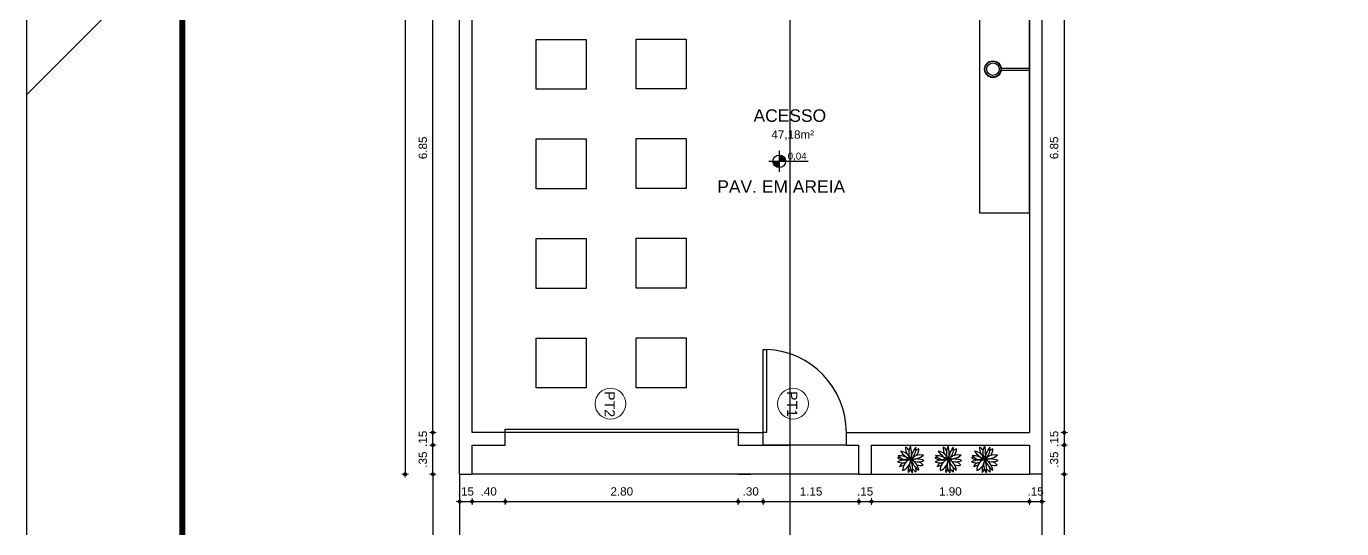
# Model space of a CAD drawing. Header units: millimetres. Extents: x 3724 to 8454, y 143 to 322.
# Drawn here: x 3724.05 to 3739.86, y 157.89 to 163.93 of the extents above; entities that cross this region are included whole.
import ezdxf
from ezdxf.enums import TextEntityAlignment as Align

# ---------------------------------------------------------------- set-up
doc = ezdxf.new("R2010")
doc.units = ezdxf.units.MM
doc.header["$LTSCALE"] = 20
doc.linetypes.add('DASHDOT2', pattern=[12.7, 6.35, -3.175, 0, -3.175])
doc.linetypes.add('HIDDEN', pattern=[9.525, 6.35, -3.175])
for name, color, linetype in [('0-COTAS', 8, 'Continuous'), ('01', 4, 'Continuous'), ('a-pem-08', 8, 'Continuous'), ('a-pem-m', 6, 'Continuous'), ('A-PEN-08', 8, 'Continuous'), ('A-PEN-B', 5, 'Continuous'), ('A-PEN-C', 4, 'Continuous'), ('A-PEN-G', 3, 'Continuous'), ('A-PEN-R', 1, 'Continuous'), ('L-Texto', 30, 'Continuous'), ('NIVEIS', 1, 'Continuous'), ('PEDRA CARIRI', 42, 'Continuous'), ('PLANTAS', 3, 'Continuous')]:
    doc.layers.add(name, color=color, linetype=linetype)
doc.layers.add('BLOCOS', color=4, linetype='Continuous', lineweight=9)
doc.layers.add('COTAS', color=53, linetype='Continuous', lineweight=9)
doc.styles.add('CARIMBO_DADOS', font='arial.ttf', dxfattribs={"height": 0.1})
doc.styles.add('REGUA80', font='arial.ttf', dxfattribs={"height": 1})
doc.styles.get("Standard").update_dxf_attribs({"font": 'ARIALUNI.TTF', "height": 0.3})
doc.styles.add('T20', font='PORT2', dxfattribs={"height": 0.2})
doc.styles.add('TEXT', font='arial.ttf')
doc.dimstyles.new('COTAS_EXTERNAS', dxfattribs={"dimtxt": 0.1, "dimasz": 0.01, "dimexe": 0, "dimexo": 0, "dimgap": 0.07, "dimtad": 1, "dimzin": 5, "dimdsep": 46, "dimtxsty": 'CARIMBO_DADOS', "dimblk1": 'CIRCULOS', "dimblk2": 'CIRCULOS', "dimsah": 1, "dimcen": 0, "dimse1": 1, "dimse2": 1, "dimclrd": 8, "dimclre": 8, "dimclrt": 230, "dimadec": 0, "dimazin": 0, "dimtfac": 100, "dimtix": 1, "dimtmove": 2, "dimatfit": 3, "dimldrblk": 'CIRCULOS', "dimfxl": 1, "dimtolj": 1, "dimtzin": 5, "dimarcsym": 0})
doc.dimstyles.get("Standard").update_dxf_attribs({"dimtxt": 0.18, "dimasz": 0.18, "dimexe": 0.18, "dimexo": 0.0625, "dimgap": 0.09, "dimtad": 0, "dimtih": 1, "dimtoh": 1, "dimdec": 4, "dimzin": 0, "dimdsep": 46, "dimtxsty": 'Standard', "dimcen": 0.09, "dimadec": 0, "dimazin": 0, "dimtfac": 1, "dimtdec": 4, "dimtofl": 0, "dimtmove": 0, "dimatfit": 3, "dimfxl": 1, "dimtolj": 1, "dimtzin": 0, "dimarcsym": 0})

# ---------------------------------------------------------------- blocks, each defined once
blk = doc.blocks.new('CIRCULOS')
at = {"layer": 'COTAS'}
for p, q in [((-4, 0), (4, 0)), ((0, 4), (0, -4))]:
    blk.add_line(p, q, dxfattribs=at)
for radius in [2, 1]:
    blk.add_circle((0, 0), radius, dxfattribs=at)
blk = doc.blocks.new('*D148')
at = {"layer": 'A-PEN-08', "color": 8, "lineweight": -2, "ltscale": 0.05}
blk.add_line((3736.527, 165.882), (3736.527, 159.052), dxfattribs=at)
at = {"layer": 'Defpoints', "color": 0, "ltscale": 0.05}
for p in [(3736.109, 165.892), (3736.109, 159.042), (3736.527, 159.042)]:
    blk.add_point(p, dxfattribs=at)
at = {"layer": 'A-PEN-08', "color": 8, "lineweight": -2, "ltscale": 0.05, "xscale": 0.01, "yscale": 0.01, "zscale": 0.01}
for p, rotation in [((3736.527, 165.892), 90), ((3736.527, 159.042), 270)]:
    blk.add_blockref('CIRCULOS', p, dxfattribs=dict(at, rotation=rotation))
at = {"layer": 'A-PEN-08', "color": 230, "ltscale": 0.05, "insert": (3736.406, 162.467), "char_height": 0.1, "attachment_point": 5, "rotation": 90, "style": 'CARIMBO_DADOS'}
blk.add_mtext('\\A1;6.85', dxfattribs=at)
blk = doc.blocks.new('*D149')
at = {"layer": 'A-PEN-08', "color": 8, "lineweight": -2, "ltscale": 0.05}
for p, q in [((3736.527, 159.052), (3736.527, 159.062)), ((3736.527, 159.042), (3736.527, 158.892)), ((3736.527, 158.882), (3736.527, 158.872))]:
    blk.add_line(p, q, dxfattribs=at)
at = {"layer": 'Defpoints', "color": 0, "ltscale": 0.05}
for p in [(3736.109, 159.042), (3736.109, 158.892), (3736.527, 158.892)]:
    blk.add_point(p, dxfattribs=at)
at = {"layer": 'A-PEN-08', "color": 8, "lineweight": -2, "ltscale": 0.05, "xscale": 0.01, "yscale": 0.01, "zscale": 0.01}
for p, rotation in [((3736.527, 159.042), 270), ((3736.527, 158.892), 90)]:
    blk.add_blockref('CIRCULOS', p, dxfattribs=dict(at, rotation=rotation))
at = {"layer": 'A-PEN-08', "color": 230, "ltscale": 0.05, "insert": (3736.406, 158.967), "char_height": 0.1, "attachment_point": 5, "rotation": 90, "style": 'CARIMBO_DADOS'}
blk.add_mtext('\\A1;.15', dxfattribs=at)
blk = doc.blocks.new('*D150')
at = {"layer": 'A-PEN-08', "color": 8, "lineweight": -2, "ltscale": 0.05}
blk.add_line((3736.527, 158.882), (3736.527, 158.552), dxfattribs=at)
at = {"layer": 'Defpoints', "color": 0, "ltscale": 0.05}
for p in [(3736.109, 158.892), (3736.259, 158.542), (3736.527, 158.542)]:
    blk.add_point(p, dxfattribs=at)
at = {"layer": 'A-PEN-08', "color": 8, "lineweight": -2, "ltscale": 0.05, "xscale": 0.01, "yscale": 0.01, "zscale": 0.01}
for p, rotation in [((3736.527, 158.892), 90), ((3736.527, 158.542), 270)]:
    blk.add_blockref('CIRCULOS', p, dxfattribs=dict(at, rotation=rotation))
at = {"layer": 'A-PEN-08', "color": 230, "ltscale": 0.05, "insert": (3736.406, 158.717), "char_height": 0.1, "attachment_point": 5, "rotation": 90, "style": 'CARIMBO_DADOS'}
blk.add_mtext('\\A1;.35', dxfattribs=at)
blk = doc.blocks.new('cotas')
at = {"layer": 'L-Texto'}
h = blk.add_hatch(color=6, dxfattribs=at)
h.paths.add_polyline_path([(0.135, 0, 0.414214), (0, 0.135), (0, 0)])
h.paths.add_polyline_path([(0, 0), (-0.135, 0, 0.414214), (0, -0.135)])
for p, q in [((-0.223, 0), (0.621, 0)), ((0, 0.223), (0, -0.223))]:
    blk.add_line(p, q, dxfattribs=at)
blk.add_circle((0, 0), 0.135, dxfattribs=at)
at = {"layer": 'L-Texto', "color": 6, "style": 'T20'}
blk.add_attdef('COTA', (0.167, 0.038), '', height=0.15, dxfattribs=at)
blk = doc.blocks.new('*D151')
at = {"layer": 'A-PEN-08', "color": 8, "lineweight": -2, "ltscale": 0.05}
blk.add_line((3728.939, 158.552), (3728.939, 158.882), dxfattribs=at)
at = {"layer": 'Defpoints', "color": 0, "ltscale": 0.05}
for p in [(3728.939, 158.892), (3729.409, 158.892), (3729.409, 158.542)]:
    blk.add_point(p, dxfattribs=at)
at = {"layer": 'A-PEN-08', "color": 8, "lineweight": -2, "ltscale": 0.05, "xscale": 0.01, "yscale": 0.01, "zscale": 0.01}
for p, rotation in [((3728.939, 158.892), 90), ((3728.939, 158.542), 270)]:
    blk.add_blockref('CIRCULOS', p, dxfattribs=dict(at, rotation=rotation))
at = {"layer": 'A-PEN-08', "color": 230, "ltscale": 0.05, "insert": (3728.818, 158.717), "char_height": 0.1, "attachment_point": 5, "rotation": 90, "style": 'CARIMBO_DADOS'}
blk.add_mtext('\\A1;.35', dxfattribs=at)
blk = doc.blocks.new('*D152')
at = {"layer": 'A-PEN-08', "color": 8, "lineweight": -2, "ltscale": 0.05}
blk.add_line((3728.939, 158.532), (3728.939, 156.452), dxfattribs=at)
at = {"layer": 'Defpoints', "color": 0, "ltscale": 0.05}
for p in [(3729.409, 158.542), (3728.939, 156.442), (3729.509, 156.442)]:
    blk.add_point(p, dxfattribs=at)
at = {"layer": 'A-PEN-08', "color": 8, "lineweight": -2, "ltscale": 0.05, "xscale": 0.01, "yscale": 0.01, "zscale": 0.01}
for p, rotation in [((3728.939, 158.542), 90), ((3728.939, 156.442), 270)]:
    blk.add_blockref('CIRCULOS', p, dxfattribs=dict(at, rotation=rotation))
at = {"layer": 'A-PEN-08', "color": 230, "ltscale": 0.05, "insert": (3728.818, 157.492), "char_height": 0.1, "attachment_point": 5, "rotation": 90, "style": 'CARIMBO_DADOS'}
blk.add_mtext('\\A1;2.10', dxfattribs=at)
blk = doc.blocks.new('*D154')
at = {"layer": 'A-PEN-08', "color": 8, "lineweight": -2, "ltscale": 0.05}
blk.add_line((3736.527, 158.532), (3736.527, 156.052), dxfattribs=at)
at = {"layer": 'Defpoints', "color": 0, "ltscale": 0.05}
for p in [(3736.527, 158.542), (3734.07, 156.042), (3736.527, 156.042)]:
    blk.add_point(p, dxfattribs=at)
at = {"layer": 'A-PEN-08', "color": 8, "lineweight": -2, "ltscale": 0.05, "xscale": 0.01, "yscale": 0.01, "zscale": 0.01}
for p, rotation in [((3736.527, 158.542), 90), ((3736.527, 156.042), 270)]:
    blk.add_blockref('CIRCULOS', p, dxfattribs=dict(at, rotation=rotation))
at = {"layer": 'A-PEN-08', "color": 230, "ltscale": 0.05, "insert": (3736.406, 157.292), "char_height": 0.1, "attachment_point": 5, "rotation": 90, "style": 'CARIMBO_DADOS'}
blk.add_mtext('\\A1;2.50', dxfattribs=at)
blk = doc.blocks.new('*D352')
at = {"layer": 'A-PEN-B', "color": 8, "lineweight": -2, "ltscale": 0.05}
for p, q in [((3728.939, 159.052), (3728.939, 159.062)), ((3728.939, 158.892), (3728.939, 159.042)), ((3728.939, 158.882), (3728.939, 158.872))]:
    blk.add_line(p, q, dxfattribs=at)
at = {"layer": 'Defpoints', "color": 0, "ltscale": 0.05}
for p in [(3728.939, 159.042), (3732.609, 159.042), (3729.409, 158.892)]:
    blk.add_point(p, dxfattribs=at)
at = {"layer": 'A-PEN-B', "color": 8, "lineweight": -2, "ltscale": 0.05, "xscale": 0.01, "yscale": 0.01, "zscale": 0.01}
for p, rotation in [((3728.939, 159.042), 270), ((3728.939, 158.892), 90)]:
    blk.add_blockref('CIRCULOS', p, dxfattribs=dict(at, rotation=rotation))
at = {"layer": 'A-PEN-B', "color": 230, "ltscale": 0.05, "insert": (3728.818, 158.967), "char_height": 0.1, "attachment_point": 5, "rotation": 90, "style": 'CARIMBO_DADOS'}
blk.add_mtext('\\A1;.15', dxfattribs=at)
blk = doc.blocks.new('*D353')
at = {"layer": 'A-PEN-B', "color": 8, "lineweight": -2, "ltscale": 0.05}
blk.add_line((3728.605, 183.532), (3728.605, 158.552), dxfattribs=at)
at = {"layer": 'Defpoints', "color": 0, "ltscale": 0.05}
for p in [(3729.259, 183.542), (3728.605, 158.542), (3729.259, 158.542)]:
    blk.add_point(p, dxfattribs=at)
at = {"layer": 'A-PEN-B', "color": 8, "lineweight": -2, "ltscale": 0.05, "xscale": 0.01, "yscale": 0.01, "zscale": 0.01}
for p, rotation in [((3728.605, 183.542), 90), ((3728.605, 158.542), 270)]:
    blk.add_blockref('CIRCULOS', p, dxfattribs=dict(at, rotation=rotation))
at = {"layer": 'A-PEN-B', "color": 230, "ltscale": 0.05, "insert": (3728.484, 171.042), "char_height": 0.1, "attachment_point": 5, "rotation": 90, "style": 'CARIMBO_DADOS'}
blk.add_mtext('\\A1;25.00', dxfattribs=at)
blk = doc.blocks.new('PRANCHA')
at = {"color": 1}
blk.add_line((2.5, 29.7), (0, 27.2), dxfattribs=at)
blk.add_lwpolyline([(0, 0), (84.1, 0), (84.1, 59.4), (0, 59.4)], close=True, dxfattribs=at)
at = {"color": 4, "const_width": 0.1}
blk.add_lwpolyline([(2.5, 58.4), (83.1, 58.4), (83.1, 1), (2.5, 1)], close=True, dxfattribs=at)
blk = doc.blocks.new('*D676')
at = {"layer": '0-COTAS', "color": 8, "lineweight": -2, "ltscale": 0.05}
blk.add_line((3728.939, 159.052), (3728.939, 165.882), dxfattribs=at)
at = {"layer": 'Defpoints', "color": 0, "ltscale": 0.05}
for p in [(3728.939, 165.892), (3728.939, 165.892), (3728.939, 159.042)]:
    blk.add_point(p, dxfattribs=at)
at = {"layer": '0-COTAS', "color": 8, "lineweight": -2, "ltscale": 0.05, "xscale": 0.01, "yscale": 0.01, "zscale": 0.01}
for p, rotation in [((3728.939, 165.892), 90), ((3728.939, 159.042), 270)]:
    blk.add_blockref('CIRCULOS', p, dxfattribs=dict(at, rotation=rotation))
at = {"layer": '0-COTAS', "color": 230, "ltscale": 0.05, "insert": (3728.818, 162.467), "char_height": 0.1, "attachment_point": 5, "rotation": 90, "style": 'CARIMBO_DADOS'}
blk.add_mtext('\\A1;6.85', dxfattribs=at)
blk = doc.blocks.new('*D681')
at = {"layer": '0-COTAS', "color": 8, "lineweight": -2, "ltscale": 0.05}
for p, q in [((3729.249, 158.213), (3729.239, 158.213)), ((3729.259, 158.213), (3729.409, 158.213)), ((3729.419, 158.213), (3729.429, 158.213))]:
    blk.add_line(p, q, dxfattribs=at)
at = {"layer": 'Defpoints', "color": 0, "ltscale": 0.05}
for p in [(3729.259, 158.542), (3729.409, 158.542), (3729.409, 158.213)]:
    blk.add_point(p, dxfattribs=at)
at = {"layer": '0-COTAS', "color": 8, "lineweight": -2, "ltscale": 0.05, "xscale": 0.01, "yscale": 0.01, "zscale": 0.01}
blk.add_blockref('CIRCULOS', (3729.259, 158.213), dxfattribs=at)
at = {"layer": '0-COTAS', "color": 8, "lineweight": -2, "ltscale": 0.05, "xscale": 0.01, "yscale": 0.01, "zscale": 0.01, "rotation": 180}
blk.add_blockref('CIRCULOS', (3729.409, 158.213), dxfattribs=at)
at = {"layer": '0-COTAS', "color": 230, "ltscale": 0.05, "insert": (3729.334, 158.334), "char_height": 0.1, "attachment_point": 5, "style": 'CARIMBO_DADOS'}
blk.add_mtext('\\A1;.15', dxfattribs=at)
blk = doc.blocks.new('*D682')
at = {"layer": '0-COTAS', "color": 8, "lineweight": -2, "ltscale": 0.05}
blk.add_line((3729.419, 158.213), (3729.799, 158.213), dxfattribs=at)
at = {"layer": 'Defpoints', "color": 0, "ltscale": 0.05}
for p in [(3729.809, 158.892), (3729.409, 158.542), (3729.809, 158.213)]:
    blk.add_point(p, dxfattribs=at)
at = {"layer": '0-COTAS', "color": 8, "lineweight": -2, "ltscale": 0.05, "xscale": 0.01, "yscale": 0.01, "zscale": 0.01, "rotation": 180}
blk.add_blockref('CIRCULOS', (3729.409, 158.213), dxfattribs=at)
at = {"layer": '0-COTAS', "color": 8, "lineweight": -2, "ltscale": 0.05, "xscale": 0.01, "yscale": 0.01, "zscale": 0.01}
blk.add_blockref('CIRCULOS', (3729.809, 158.213), dxfattribs=at)
at = {"layer": '0-COTAS', "color": 230, "ltscale": 0.05, "insert": (3729.609, 158.334), "char_height": 0.1, "attachment_point": 5, "style": 'CARIMBO_DADOS'}
blk.add_mtext('\\A1;.40', dxfattribs=at)
blk = doc.blocks.new('*D683')
at = {"layer": '0-COTAS', "color": 8, "lineweight": -2, "ltscale": 0.05}
blk.add_line((3729.819, 158.213), (3732.599, 158.213), dxfattribs=at)
at = {"layer": 'Defpoints', "color": 0, "ltscale": 0.05}
for p in [(3729.809, 158.892), (3732.609, 158.892), (3732.609, 158.213)]:
    blk.add_point(p, dxfattribs=at)
at = {"layer": '0-COTAS', "color": 8, "lineweight": -2, "ltscale": 0.05, "xscale": 0.01, "yscale": 0.01, "zscale": 0.01, "rotation": 180}
blk.add_blockref('CIRCULOS', (3729.809, 158.213), dxfattribs=at)
at = {"layer": '0-COTAS', "color": 8, "lineweight": -2, "ltscale": 0.05, "xscale": 0.01, "yscale": 0.01, "zscale": 0.01}
blk.add_blockref('CIRCULOS', (3732.609, 158.213), dxfattribs=at)
at = {"layer": '0-COTAS', "color": 230, "ltscale": 0.05, "insert": (3731.209, 158.334), "char_height": 0.1, "attachment_point": 5, "style": 'CARIMBO_DADOS'}
blk.add_mtext('\\A1;2.80', dxfattribs=at)
blk = doc.blocks.new('*D684')
at = {"layer": '0-COTAS', "color": 8, "lineweight": -2, "ltscale": 0.05}
for p, q in [((3732.599, 158.213), (3732.589, 158.213)), ((3732.609, 158.213), (3732.909, 158.213)), ((3732.919, 158.213), (3732.929, 158.213))]:
    blk.add_line(p, q, dxfattribs=at)
at = {"layer": 'Defpoints', "color": 0, "ltscale": 0.05}
for p in [(3732.609, 158.892), (3732.909, 158.892), (3732.909, 158.213)]:
    blk.add_point(p, dxfattribs=at)
at = {"layer": '0-COTAS', "color": 8, "lineweight": -2, "ltscale": 0.05, "xscale": 0.01, "yscale": 0.01, "zscale": 0.01}
blk.add_blockref('CIRCULOS', (3732.609, 158.213), dxfattribs=at)
at = {"layer": '0-COTAS', "color": 8, "lineweight": -2, "ltscale": 0.05, "xscale": 0.01, "yscale": 0.01, "zscale": 0.01, "rotation": 180}
blk.add_blockref('CIRCULOS', (3732.909, 158.213), dxfattribs=at)
at = {"layer": '0-COTAS', "color": 230, "ltscale": 0.05, "insert": (3732.759, 158.334), "char_height": 0.1, "attachment_point": 5, "style": 'CARIMBO_DADOS'}
blk.add_mtext('\\A1;.30', dxfattribs=at)
blk = doc.blocks.new('*D685')
at = {"layer": '0-COTAS', "color": 8, "lineweight": -2, "ltscale": 0.05}
blk.add_line((3732.919, 158.213), (3734.049, 158.213), dxfattribs=at)
at = {"layer": 'Defpoints', "color": 0, "ltscale": 0.05}
for p in [(3732.909, 158.892), (3734.059, 158.892), (3734.059, 158.213)]:
    blk.add_point(p, dxfattribs=at)
at = {"layer": '0-COTAS', "color": 8, "lineweight": -2, "ltscale": 0.05, "xscale": 0.01, "yscale": 0.01, "zscale": 0.01, "rotation": 180}
blk.add_blockref('CIRCULOS', (3732.909, 158.213), dxfattribs=at)
at = {"layer": '0-COTAS', "color": 8, "lineweight": -2, "ltscale": 0.05, "xscale": 0.01, "yscale": 0.01, "zscale": 0.01}
blk.add_blockref('CIRCULOS', (3734.059, 158.213), dxfattribs=at)
at = {"layer": '0-COTAS', "color": 230, "ltscale": 0.05, "insert": (3733.484, 158.334), "char_height": 0.1, "attachment_point": 5, "style": 'CARIMBO_DADOS'}
blk.add_mtext('\\A1;1.15', dxfattribs=at)
blk = doc.blocks.new('*D686')
at = {"layer": '0-COTAS', "color": 8, "lineweight": -2, "ltscale": 0.05}
for p, q in [((3734.049, 158.213), (3734.039, 158.213)), ((3734.059, 158.213), (3734.209, 158.213)), ((3734.219, 158.213), (3734.229, 158.213))]:
    blk.add_line(p, q, dxfattribs=at)
at = {"layer": 'Defpoints', "color": 0, "ltscale": 0.05}
for p in [(3734.059, 158.892), (3734.209, 158.542), (3734.209, 158.213)]:
    blk.add_point(p, dxfattribs=at)
at = {"layer": '0-COTAS', "color": 8, "lineweight": -2, "ltscale": 0.05, "xscale": 0.01, "yscale": 0.01, "zscale": 0.01}
blk.add_blockref('CIRCULOS', (3734.059, 158.213), dxfattribs=at)
at = {"layer": '0-COTAS', "color": 8, "lineweight": -2, "ltscale": 0.05, "xscale": 0.01, "yscale": 0.01, "zscale": 0.01, "rotation": 180}
blk.add_blockref('CIRCULOS', (3734.209, 158.213), dxfattribs=at)
at = {"layer": '0-COTAS', "color": 230, "ltscale": 0.05, "insert": (3734.134, 158.334), "char_height": 0.1, "attachment_point": 5, "style": 'CARIMBO_DADOS'}
blk.add_mtext('\\A1;.15', dxfattribs=at)
blk = doc.blocks.new('*D687')
at = {"layer": '0-COTAS', "color": 8, "lineweight": -2, "ltscale": 0.05}
blk.add_line((3734.219, 158.213), (3736.099, 158.213), dxfattribs=at)
at = {"layer": 'Defpoints', "color": 0, "ltscale": 0.05}
for p in [(3734.209, 158.542), (3736.109, 158.542), (3736.109, 158.213)]:
    blk.add_point(p, dxfattribs=at)
at = {"layer": '0-COTAS', "color": 8, "lineweight": -2, "ltscale": 0.05, "xscale": 0.01, "yscale": 0.01, "zscale": 0.01, "rotation": 180}
blk.add_blockref('CIRCULOS', (3734.209, 158.213), dxfattribs=at)
at = {"layer": '0-COTAS', "color": 8, "lineweight": -2, "ltscale": 0.05, "xscale": 0.01, "yscale": 0.01, "zscale": 0.01}
blk.add_blockref('CIRCULOS', (3736.109, 158.213), dxfattribs=at)
at = {"layer": '0-COTAS', "color": 230, "ltscale": 0.05, "insert": (3735.159, 158.334), "char_height": 0.1, "attachment_point": 5, "style": 'CARIMBO_DADOS'}
blk.add_mtext('\\A1;1.90', dxfattribs=at)
blk = doc.blocks.new('*D688')
at = {"layer": '0-COTAS', "color": 8, "lineweight": -2, "ltscale": 0.05}
for p, q in [((3736.099, 158.213), (3736.089, 158.213)), ((3736.109, 158.213), (3736.259, 158.213)), ((3736.269, 158.213), (3736.279, 158.213))]:
    blk.add_line(p, q, dxfattribs=at)
at = {"layer": 'Defpoints', "color": 0, "ltscale": 0.05}
for p in [(3736.109, 158.542), (3736.259, 158.542), (3736.259, 158.213)]:
    blk.add_point(p, dxfattribs=at)
at = {"layer": '0-COTAS', "color": 8, "lineweight": -2, "ltscale": 0.05, "xscale": 0.01, "yscale": 0.01, "zscale": 0.01}
blk.add_blockref('CIRCULOS', (3736.109, 158.213), dxfattribs=at)
at = {"layer": '0-COTAS', "color": 8, "lineweight": -2, "ltscale": 0.05, "xscale": 0.01, "yscale": 0.01, "zscale": 0.01, "rotation": 180}
blk.add_blockref('CIRCULOS', (3736.259, 158.213), dxfattribs=at)
at = {"layer": '0-COTAS', "color": 230, "ltscale": 0.05, "insert": (3736.184, 158.334), "char_height": 0.1, "attachment_point": 5, "style": 'CARIMBO_DADOS'}
blk.add_mtext('\\A1;.15', dxfattribs=at)

msp = doc.modelspace()

# ---------------------------------------------------------------- linework, layer by layer
at = {"ltscale": 0.05}
msp.add_lwpolyline([(3732.659, 165.892), (3732.659, 165.292), (3735.509, 165.292), (3735.509, 161.686), (3736.109, 161.686), (3736.109, 165.892), (3732.659, 165.892)], dxfattribs=at)
at = {"layer": '01'}
msp.add_line((3736.109, 163.403), (3736.109, 163.423), dxfattribs=at)
at = {"layer": 'a-pem-08', "linetype": 'HIDDEN', "ltscale": 0.05}
msp.add_arc((3732.908, 159.042), 1.001, 0, 87.6617, dxfattribs=at)
at = {"layer": 'a-pem-m'}
for p, q in [((3736.109, 163.423), (3735.77, 163.423)), ((3735.77, 163.403), (3736.109, 163.403))]:
    msp.add_line(p, q, dxfattribs=at)
for radius in [0.1, 0.095, 0.0758]:
    msp.add_circle((3735.67, 163.413), radius, dxfattribs=at)
at = {"layer": 'A-PEN-B', "ltscale": 0.05}
for p, q in [((3729.259, 158.542), (3729.259, 183.542)), ((3736.259, 183.542), (3736.259, 158.542)), ((3729.409, 159.042), (3729.409, 177.292)), ((3736.109, 165.892), (3736.109, 159.042)), ((3729.809, 159.042), (3729.409, 159.042)), ((3729.809, 158.892), (3729.809, 159.042)), ((3734.209, 159.042), (3736.109, 159.042)), ((3729.409, 158.542), (3729.409, 158.892)), ((3734.209, 158.892), (3736.109, 158.892)), ((3736.109, 158.892), (3736.109, 158.542)), ((3729.259, 158.542), (3729.409, 158.542)), ((3736.259, 158.542), (3736.109, 158.542))]:
    msp.add_line(p, q, dxfattribs=at)
at = {"layer": 'A-PEN-B', "ltscale": 0.1}
for p, q in [((3729.809, 159.042), (3729.809, 159.042)), ((3732.609, 159.042), (3732.909, 159.042)), ((3732.609, 159.042), (3732.609, 158.892)), ((3732.909, 158.892), (3732.909, 159.042)), ((3733.909, 159.042), (3734.209, 159.042)), ((3733.909, 158.892), (3733.909, 159.042)), ((3729.409, 158.892), (3729.809, 158.892)), ((3732.609, 158.892), (3733.23, 158.892)), ((3733.909, 158.892), (3734.059, 158.892)), ((3734.059, 158.542), (3734.059, 158.892)), ((3734.209, 158.542), (3734.209, 158.892)), ((3732.609, 158.542), (3732.759, 158.542))]:
    msp.add_line(p, q, dxfattribs=at)
at = {"layer": 'A-PEN-C', "ltscale": 0.05}
for p, q in [((3735.509, 165.292), (3735.509, 161.686)), ((3735.509, 161.686), (3736.109, 161.686)), ((3729.259, 158.542), (3729.259, 156.042)), ((3729.259, 158.542), (3729.259, 156.042)), ((3734.059, 158.542), (3734.209, 158.542)), ((3734.209, 158.542), (3736.109, 158.542)), ((3736.259, 158.542), (3736.259, 156.042)), ((3736.259, 158.542), (3736.259, 156.042))]:
    msp.add_line(p, q, dxfattribs=at)
at = {"layer": 'A-PEN-C', "ltscale": 0.1}
for p, q in [((3733.909, 158.892), (3732.909, 158.892)), ((3734.059, 158.542), (3729.409, 158.542))]:
    msp.add_line(p, q, dxfattribs=at)
at = {"layer": 'A-PEN-G', "ltscale": 0.1}
for points in [[(3732.949, 160.042), (3732.949, 159.042), (3732.909, 159.042), (3732.909, 160.042)], [(3732.609, 159.042), (3729.809, 159.042), (3729.809, 159.082), (3732.609, 159.082)]]:
    msp.add_lwpolyline(points, close=True, dxfattribs=at)
at = {"layer": 'A-PEN-R', "linetype": 'DASHDOT2', "ltscale": 0.3}
msp.add_line((3733.23, 184.893), (3733.23, 155.88), dxfattribs=at)
at = {"layer": 'BLOCOS'}
for centre in [(3731.073, 159.39), (3733.267, 159.39)]:
    msp.add_circle(centre, 0.185, dxfattribs=at)
at = {"layer": 'PEDRA CARIRI', "ltscale": 0.05}
for points in [[(3730.781, 163.171), (3730.181, 163.171), (3730.181, 163.771), (3730.781, 163.771)], [(3731.981, 163.175), (3731.381, 163.175), (3731.381, 163.775), (3731.981, 163.775)], [(3730.781, 161.975), (3730.181, 161.975), (3730.181, 162.575), (3730.781, 162.575)], [(3731.981, 161.979), (3731.381, 161.979), (3731.381, 162.579), (3731.981, 162.579)], [(3730.781, 160.775), (3730.181, 160.775), (3730.181, 161.375), (3730.781, 161.375)], [(3731.981, 160.779), (3731.381, 160.779), (3731.381, 161.379), (3731.981, 161.379)], [(3730.781, 159.579), (3730.181, 159.579), (3730.181, 160.179), (3730.781, 160.179)], [(3731.981, 159.582), (3731.381, 159.582), (3731.381, 160.182), (3731.981, 160.182)]]:
    msp.add_lwpolyline(points, close=True, dxfattribs=at)
at = {"layer": 'PLANTAS'}
for centre, radius, start, end in [((3734.527, 158.486), 0.279, 56.0877, 89.4985), ((3734.645, 158.866), 0.153, 221.1947, 284.3916), ((3734.538, 158.668), 0.153, 18.8742, 82.0711), ((3734.791, 158.975), 0.279, 213.7672, 247.1781), ((3734.76, 158.854), 0.141, 174.8109, 209.7634), ((3734.541, 158.741), 0.149, 36.0259, 58.1095), ((3734.812, 158.8), 0.153, 149.1947, 212.3916), ((3734.414, 158.795), 0.279, 344.0877, 17.4985), ((3734.961, 158.694), 0.279, 141.7672, 175.1781), ((3734.591, 158.841), 0.153, 306.8742, 10.0711), ((3734.801, 158.62), 0.153, 77.1947, 140.3916), ((3734.673, 158.997), 0.279, 272.0877, 305.4985), ((3734.541, 158.741), 0.149, 356.9825, 6.4911), ((3734.839, 158.719), 0.141, 114.8109, 133.3223), ((3734.632, 158.852), 0.149, 324.6445, 358.1095), ((3735.081, 158.994), 0.347, 219.2831, 219.4088), ((3734.979, 158.486), 0.279, 56.0877, 89.4985), ((3735.096, 158.866), 0.153, 221.1947, 284.3916), ((3734.99, 158.668), 0.153, 18.8742, 82.0711), ((3735.243, 158.975), 0.279, 213.7672, 247.1781), ((3735.212, 158.854), 0.141, 174.8109, 209.7634), ((3734.993, 158.741), 0.149, 36.0259, 58.1095), ((3735.264, 158.8), 0.153, 149.1947, 212.3916), ((3734.866, 158.795), 0.279, 344.0877, 17.4985), ((3735.413, 158.694), 0.279, 141.7672, 175.1781), ((3735.043, 158.841), 0.153, 306.8742, 10.0711), ((3735.253, 158.62), 0.153, 77.1947, 140.3916), ((3735.124, 158.997), 0.279, 272.0877, 305.4985), ((3734.993, 158.741), 0.149, 356.9825, 6.4911), ((3735.291, 158.719), 0.141, 114.8109, 133.3223), ((3735.084, 158.852), 0.149, 324.6445, 358.1095), ((3735.533, 158.994), 0.347, 219.2831, 219.4088), ((3735.417, 158.486), 0.279, 56.0877, 89.4985), ((3735.535, 158.866), 0.153, 221.1947, 284.3916), ((3735.428, 158.668), 0.153, 18.8742, 82.0711), ((3735.681, 158.975), 0.279, 213.7672, 247.1781), ((3735.65, 158.854), 0.141, 174.8109, 209.7634), ((3735.431, 158.741), 0.149, 36.0259, 58.1095), ((3735.702, 158.8), 0.153, 149.1947, 212.3916), ((3735.304, 158.795), 0.279, 344.0877, 17.4985), ((3735.851, 158.694), 0.279, 141.7672, 175.1781), ((3735.481, 158.841), 0.153, 306.8742, 10.0711), ((3735.691, 158.62), 0.153, 77.1947, 140.3916), ((3735.562, 158.997), 0.279, 272.0877, 305.4985), ((3735.431, 158.741), 0.149, 356.9825, 6.4911), ((3735.729, 158.719), 0.141, 114.8109, 133.3223), ((3735.522, 158.852), 0.149, 324.6445, 358.1095), ((3735.971, 158.994), 0.347, 219.2831, 219.4088), ((3734.592, 158.607), 0.149, 107.7833, 118.1095), ((3734.603, 158.853), 0.141, 234.8109, 286.378), ((3734.652, 158.44), 0.279, 83.78, 117.1908), ((3734.58, 158.832), 0.153, 248.887, 286.9536), ((3734.685, 158.565), 0.153, 132.0839, 154.0711), ((3734.471, 158.901), 0.279, 285.7672, 298.0114), ((3734.53, 158.728), 0.153, 291.1495, 356.3916), ((3734.734, 158.584), 0.149, 116.9825, 179.7637), ((3734.685, 158.565), 0.153, 90.8742, 104.3916), ((3734.929, 158.586), 0.279, 169.1012, 185.1447), ((3734.539, 158.665), 0.153, 316.8409, 335.0251), ((3734.822, 158.653), 0.153, 155.0251, 218.2219), ((3734.58, 158.832), 0.153, 306.9225, 312.0839), ((3734.824, 158.695), 0.149, 176.9825, 185.038), ((3734.746, 158.446), 0.279, 69.7672, 103.1781), ((3734.426, 158.607), 0.279, 349.9181, 23.3289), ((3734.626, 158.576), 0.153, 5.1947, 68.3916), ((3734.945, 158.814), 0.279, 200.0877, 233.4985), ((3734.771, 158.843), 0.153, 234.8742, 298.0711), ((3734.802, 158.797), 0.149, 219.8635, 221.351), ((3734.632, 158.852), 0.149, 296.9825, 299.1994), ((3734.824, 158.695), 0.149, 217.0553, 238.1095), ((3734.606, 158.582), 0.141, 354.8109, 17.8851), ((3734.802, 158.797), 0.149, 252.3181, 280.9905), ((3734.719, 158.566), 0.141, 37.6919, 62.7046), ((3735.044, 158.607), 0.149, 107.7833, 118.1095), ((3735.055, 158.853), 0.141, 234.8109, 286.378), ((3735.104, 158.44), 0.279, 83.78, 117.1908), ((3735.032, 158.832), 0.153, 248.887, 286.9536), ((3735.137, 158.565), 0.153, 132.0839, 154.0711), ((3734.923, 158.901), 0.279, 285.7672, 298.0114), ((3734.982, 158.728), 0.153, 291.1495, 356.3916), ((3735.185, 158.584), 0.149, 116.9825, 179.7637), ((3735.137, 158.565), 0.153, 90.8742, 104.3916), ((3735.381, 158.586), 0.279, 169.1012, 185.1447), ((3734.991, 158.665), 0.153, 316.8409, 335.0251), ((3735.273, 158.653), 0.153, 155.0251, 218.2219), ((3735.032, 158.832), 0.153, 306.9225, 312.0839), ((3735.276, 158.695), 0.149, 176.9825, 185.038), ((3735.198, 158.446), 0.279, 69.7672, 103.1781), ((3734.878, 158.607), 0.279, 349.9181, 23.3289), ((3735.078, 158.576), 0.153, 5.1947, 68.3916), ((3735.397, 158.814), 0.279, 200.0877, 233.4985), ((3735.223, 158.843), 0.153, 234.8742, 298.0711), ((3735.254, 158.797), 0.149, 219.8635, 221.351), ((3735.084, 158.852), 0.149, 296.9825, 299.1994), ((3735.276, 158.695), 0.149, 217.0553, 238.1095), ((3735.057, 158.582), 0.141, 354.8109, 17.8851), ((3735.254, 158.797), 0.149, 252.3181, 280.9905), ((3735.171, 158.566), 0.141, 37.6919, 62.7046), ((3735.482, 158.607), 0.149, 107.7833, 118.1095), ((3735.493, 158.853), 0.141, 234.8109, 286.378), ((3735.542, 158.44), 0.279, 83.78, 117.1908), ((3735.47, 158.832), 0.153, 248.887, 286.9536), ((3735.575, 158.565), 0.153, 132.0839, 154.0711), ((3735.361, 158.901), 0.279, 285.7672, 298.0114), ((3735.42, 158.728), 0.153, 291.1495, 356.3916), ((3735.624, 158.584), 0.149, 116.9825, 179.7637), ((3735.575, 158.565), 0.153, 90.8742, 104.3916), ((3735.819, 158.586), 0.279, 169.1012, 185.1447), ((3735.429, 158.665), 0.153, 316.8409, 335.0251), ((3735.712, 158.653), 0.153, 155.0251, 218.2219), ((3735.47, 158.832), 0.153, 306.9225, 312.0839), ((3735.714, 158.695), 0.149, 176.9825, 185.038), ((3735.636, 158.446), 0.279, 69.7672, 103.1781), ((3735.316, 158.607), 0.279, 349.9181, 23.3289), ((3735.516, 158.576), 0.153, 5.1947, 68.3916), ((3735.835, 158.814), 0.279, 200.0877, 233.4985), ((3735.661, 158.843), 0.153, 234.8742, 298.0711), ((3735.692, 158.797), 0.149, 219.8635, 221.351), ((3735.522, 158.852), 0.149, 296.9825, 299.1994), ((3735.714, 158.695), 0.149, 217.0553, 238.1095), ((3735.496, 158.582), 0.141, 354.8109, 17.8851), ((3735.692, 158.797), 0.149, 252.3181, 280.9905), ((3735.609, 158.566), 0.141, 37.6919, 62.7046)]:
    msp.add_arc(centre, radius, start, end, dxfattribs=at)

# ---------------------------------------------------------------- block references
at = {"xscale": 0.75, "yscale": 0.75, "zscale": 0.75}
msp.add_blockref('PRANCHA', (3724.051, 142.705), dxfattribs=at)
at = {"layer": 'NIVEIS', "color": 1}
ref = msp.add_blockref('cotas', (3733.102, 162.305), dxfattribs=dict(at, xscale=0.5599999999976717, yscale=0.5599999999994907, zscale=0.5599999999994907))
ref.add_attrib('COTA', '0,04', (3733.203, 162.326), dxfattribs={"color": 1, "height": 0.084, "style": 'TEXT'})

# ---------------------------------------------------------------- texts
at = {"color": 230, "attachment_point": 5, "style": 'CARIMBO_DADOS'}
for s, insert, char_height in [('ACESSO', (3733.229, 162.854), 0.15), ('47,18m²', (3733.264, 162.618), 0.1), ('PAV. EM AREIA', (3733.125, 162.001), 0.15)]:
    msp.add_mtext(s, dxfattribs=dict(at, insert=insert, char_height=char_height))
at = {"layer": 'BLOCOS', "style": 'REGUA80'}
for s, p in [('PT2', (3731.002, 159.385)), ('PT1', (3733.196, 159.385))]:
    msp.add_text(s, height=0.1226, rotation=270, dxfattribs=at).set_placement(p, align=Align.CENTER)

# ---------------------------------------------------------------- dimensions: what is measured, and where the dimension line sits
at = {"layer": '0-COTAS', "ltscale": 0.05}
dim = msp.add_linear_dim(base=(3728.939, 165.892), p1=(3728.939, 159.042), p2=(3728.939, 165.892), angle=90, dimstyle='Standard', override={"dimtxt": 0.1, "dimasz": 0.01, "dimexe": 0, "dimexo": 0, "dimgap": 0.07, "dimtad": 1, "dimtih": 0, "dimtoh": 0, "dimdec": 2, "dimzin": 5, "dimtxsty": 'CARIMBO_DADOS', "dimblk1": 'CIRCULOS', "dimblk2": 'CIRCULOS', "dimsah": 1, "dimcen": 0, "dimse1": 1, "dimse2": 1, "dimclrd": 8, "dimclre": 8, "dimclrt": 230, "dimtfac": 100, "dimtdec": 2, "dimtix": 1, "dimtofl": 1, "dimtmove": 2, "dimldrblk": 'CIRCULOS', "dimtzin": 5}, dxfattribs=at)
dim.commit()
dim.dimension.update_dxf_attribs({"geometry": '*D676', "text_midpoint": (3728.818, 162.467)})
for base, p1, p2, picture, middle in [((3729.809, 158.213), (3729.409, 158.542), (3729.809, 158.892), '*D682', (3729.609, 158.334)), ((3732.609, 158.213), (3729.809, 158.892), (3732.609, 158.892), '*D683', (3731.209, 158.334)), ((3732.909, 158.213), (3732.609, 158.892), (3732.909, 158.892), '*D684', (3732.759, 158.334)), ((3734.059, 158.213), (3732.909, 158.892), (3734.059, 158.892), '*D685', (3733.484, 158.334)), ((3734.209, 158.213), (3734.059, 158.892), (3734.209, 158.542), '*D686', (3734.134, 158.334)), ((3729.409, 158.213), (3729.259, 158.542), (3729.409, 158.542), '*D681', (3729.334, 158.334)), ((3736.109, 158.213), (3734.209, 158.542), (3736.109, 158.542), '*D687', (3735.159, 158.334)), ((3736.259, 158.213), (3736.109, 158.542), (3736.259, 158.542), '*D688', (3736.184, 158.334))]:
    dim = msp.add_linear_dim(base=base, p1=p1, p2=p2, dimstyle='Standard', override={"dimtxt": 0.1, "dimasz": 0.01, "dimexe": 0, "dimexo": 0, "dimgap": 0.07, "dimtad": 1, "dimtih": 0, "dimtoh": 0, "dimdec": 2, "dimzin": 5, "dimtxsty": 'CARIMBO_DADOS', "dimblk1": 'CIRCULOS', "dimblk2": 'CIRCULOS', "dimsah": 1, "dimcen": 0, "dimse1": 1, "dimse2": 1, "dimclrd": 8, "dimclre": 8, "dimclrt": 230, "dimtfac": 100, "dimtdec": 2, "dimtix": 1, "dimtofl": 1, "dimtmove": 2, "dimldrblk": 'CIRCULOS', "dimtzin": 5}, dxfattribs=at)
    dim.commit()
    dim.dimension.update_dxf_attribs({"geometry": picture, "text_midpoint": middle})
at = {"layer": 'A-PEN-08', "ltscale": 0.05}
for base, p1, p2, picture, middle in [((3736.527, 159.042), (3736.109, 165.892), (3736.109, 159.042), '*D148', (3736.406, 162.467)), ((3736.527, 158.892), (3736.109, 159.042), (3736.109, 158.892), '*D149', (3736.406, 158.967)), ((3728.939, 158.892), (3729.409, 158.542), (3729.409, 158.892), '*D151', (3728.818, 158.717)), ((3736.527, 158.542), (3736.109, 158.892), (3736.259, 158.542), '*D150', (3736.406, 158.717)), ((3728.939, 156.442), (3729.409, 158.542), (3729.509, 156.442), '*D152', (3728.818, 157.492)), ((3736.527, 156.042), (3736.527, 158.542), (3734.07, 156.042), '*D154', (3736.406, 157.292))]:
    dim = msp.add_linear_dim(base=base, p1=p1, p2=p2, angle=270, dimstyle='COTAS_EXTERNAS', override={"dimfxl": 0, "dimfxlon": 1, "dimarcsym": 1}, dxfattribs=at)
    dim.commit()
    dim.dimension.update_dxf_attribs({"geometry": picture, "text_midpoint": middle})
at = {"layer": 'A-PEN-B', "ltscale": 0.05}
for base, p1, p2, angle, picture, middle in [((3728.605, 158.542), (3729.259, 183.542), (3729.259, 158.542), 90, '*D353', (3728.484, 171.042)), ((3728.939, 159.042), (3729.409, 158.892), (3732.609, 159.042), 270, '*D352', (3728.818, 158.967))]:
    dim = msp.add_linear_dim(base=base, p1=p1, p2=p2, angle=angle, dimstyle='Standard', override={"dimtxt": 0.1, "dimasz": 0.01, "dimexe": 0, "dimexo": 0, "dimgap": 0.07, "dimtad": 1, "dimtih": 0, "dimtoh": 0, "dimdec": 2, "dimzin": 5, "dimtxsty": 'CARIMBO_DADOS', "dimblk1": 'CIRCULOS', "dimblk2": 'CIRCULOS', "dimsah": 1, "dimcen": 0, "dimse1": 1, "dimse2": 1, "dimclrd": 8, "dimclre": 8, "dimclrt": 230, "dimtfac": 100, "dimtdec": 2, "dimtix": 1, "dimtofl": 1, "dimtmove": 2, "dimldrblk": 'CIRCULOS', "dimtzin": 5}, dxfattribs=at)
    dim.commit()
    dim.dimension.update_dxf_attribs({"geometry": picture, "text_midpoint": middle})

doc.saveas('drawing.dxf')
